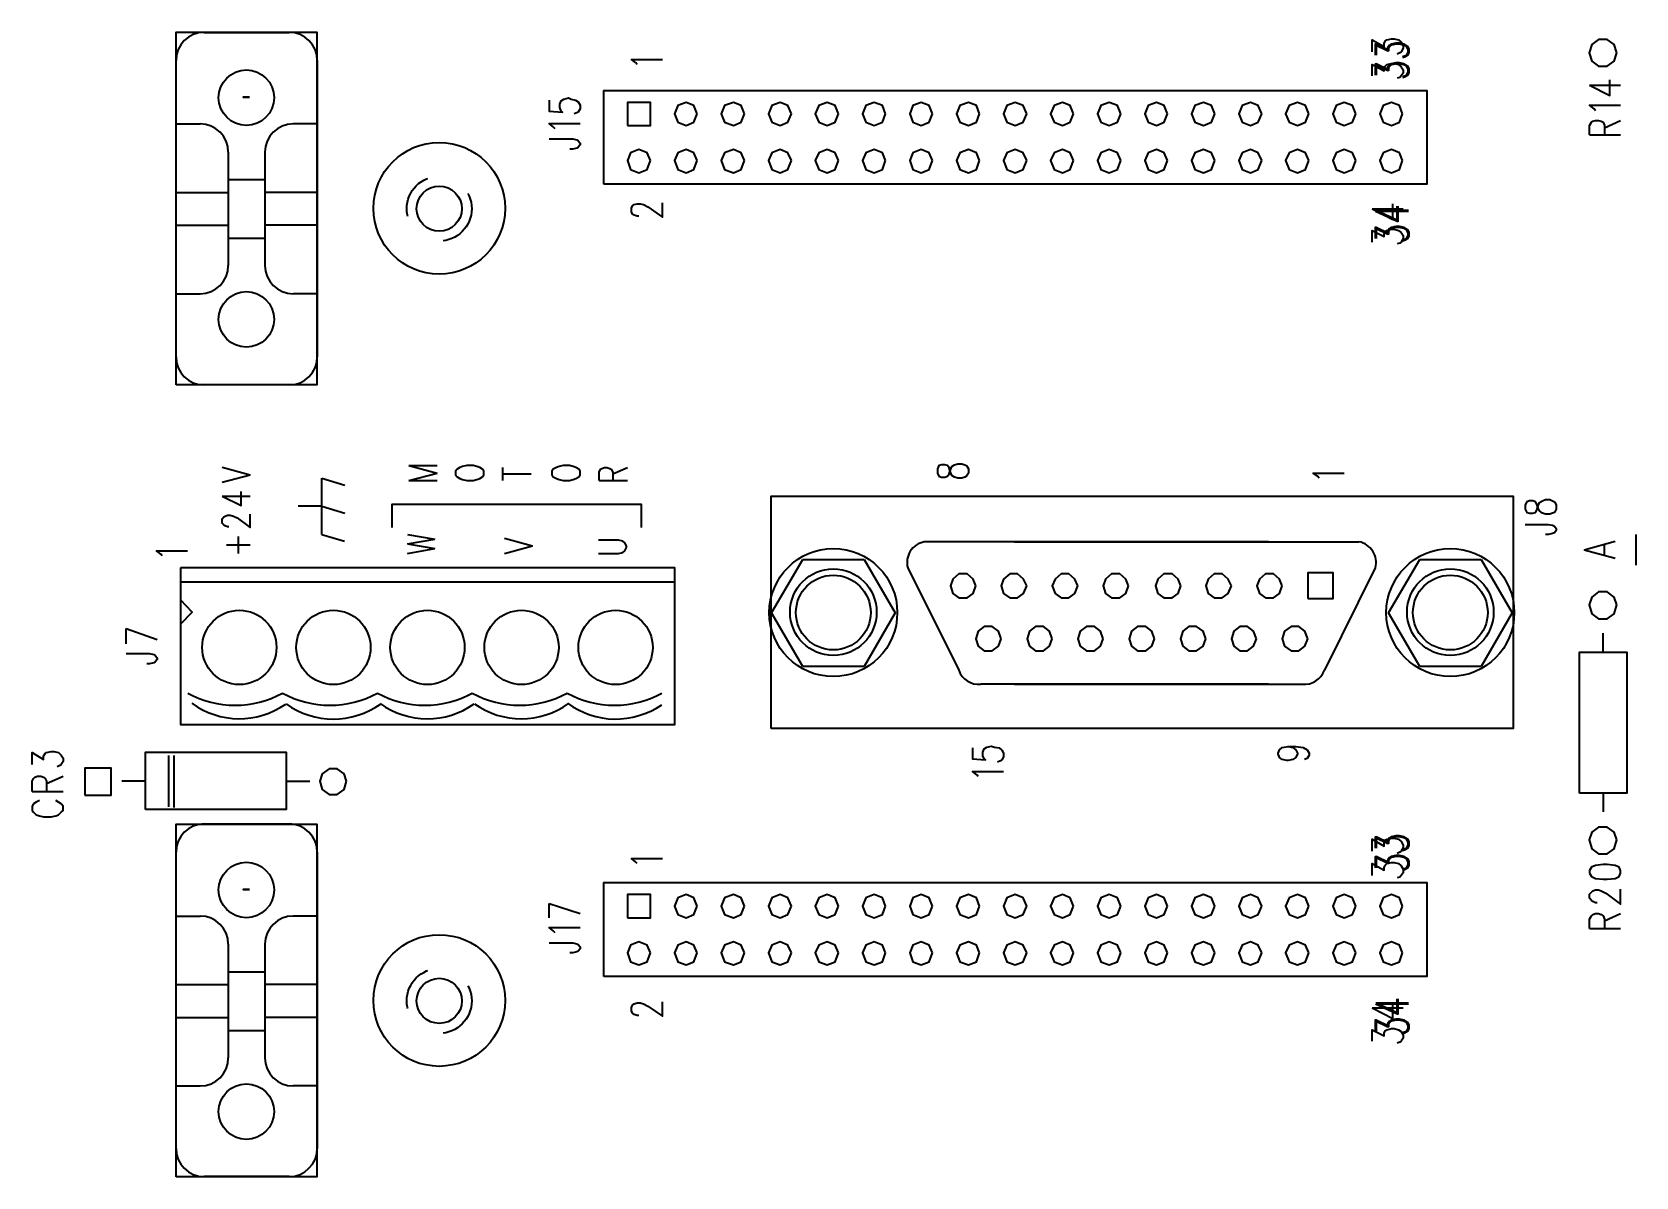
# Model space of a CAD drawing. Extents: x 0 to 31.8, y 0 to 20.
# Drawn here: x 5.928 to 9.338, y 8.192 to 10.627 of the extents above; entities that cross this region are included whole.
import ezdxf

# ---------------------------------------------------------------- set-up
doc = ezdxf.new("R2010")
doc.units = 0
doc.header["$LTSCALE"] = 0.25
doc.header["$MEASUREMENT"] = 0
doc.linetypes.add('HIDDEN', pattern=[0.375, 0.25, -0.125])
doc.layers.add('10', color=7, linetype='CONTINUOUS')
doc.layers.add('OBJECT', color=2, linetype='CONTINUOUS')
doc.styles.add('ROMANS', font='romans.shx')

# ---------------------------------------------------------------- blocks, each defined once
blk = doc.blocks.new('CARD_GUIDES')
at = {"layer": '10'}
for p, q in [((4.7418, 8.8569), (4.922, 8.8569)), ((4.6818, 8.1669), (4.6818, 8.7969)), ((4.982, 8.7969), (4.982, 8.1669)), ((4.922, 8.1069), (4.7418, 8.1069))]:
    blk.add_line(p, q, dxfattribs=at)
for centre, start, end in [((4.7418, 8.7969), 90, 180), ((4.922, 8.7969), 0, 90), ((4.7418, 8.1669), 180, 270), ((4.922, 8.1669), 270, 0)]:
    blk.add_arc(centre, 0.06, start, end, dxfattribs=at)
blk = doc.blocks.new('HEXHEAD')
at = {"layer": 'OBJECT'}
for p, q in [((-1.3478, 8.1226), (-1.2816, 8.236)), ((-1.2816, 8.236), (-1.1507, 8.236)), ((-1.1507, 8.236), (-1.0852, 8.1226)), ((-1.2816, 8.0083), (-1.3478, 8.1226)), ((-1.0852, 8.1226), (-1.1507, 8.0083)), ((-1.1507, 8.0083), (-1.2816, 8.0083))]:
    blk.add_line(p, q, dxfattribs=at)
for centre, radius in [((-1.2166, 8.1228), 0.1361), ((-1.2166, 8.1229), 0.0795)]:
    blk.add_circle(centre, radius, dxfattribs=at)

msp = doc.modelspace()

# ---------------------------------------------------------------- linework, layer by layer
at = {"layer": '10'}
for points in [[(6.2339, 9.8774), (6.2339, 10.6274), (6.5331, 10.6274), (6.5331, 9.8774), (6.2339, 9.8774)], [(8.7772, 10.5852), (8.7772, 10.6108), (8.8028, 10.597), (8.8028, 10.6039), (8.8058, 10.6088), (8.8087, 10.6108), (8.8186, 10.6128), (8.8245, 10.6128), (8.8333, 10.6108), (8.8392, 10.6059), (8.8432, 10.599), (8.8432, 10.5931), (8.8392, 10.5852), (8.8363, 10.5832), (8.8304, 10.5803)], [(9.2979, 10.5832), (9.292, 10.6009), (9.2772, 10.6118), (9.2585, 10.6118), (9.2447, 10.6009), (9.2388, 10.5832), (9.2447, 10.5655), (9.2585, 10.5547), (9.2772, 10.5547), (9.292, 10.5655), (9.2979, 10.5832)], [(7.2142, 10.5586), (7.2113, 10.5626), (7.2024, 10.5694), (7.2684, 10.5694)], [(8.7772, 10.534), (8.7772, 10.5586), (8.8028, 10.5448), (8.8028, 10.5517), (8.8058, 10.5557), (8.8087, 10.5586), (8.8186, 10.5606), (8.8245, 10.5606), (8.8333, 10.5586), (8.8392, 10.5537), (8.8432, 10.5468), (8.8432, 10.5399), (8.8392, 10.534), (8.8363, 10.5311), (8.8304, 10.5291)], [(9.2398, 10.5143), (9.2831, 10.4927), (9.2831, 10.5261)], [(9.2398, 10.5143), (9.3058, 10.5143)], [(6.3904, 10.4887), (6.3766, 10.4887), (6.3904, 10.4887)], [(7.0272, 10.4828), (7.0272, 10.4592), (7.0558, 10.4572), (7.0528, 10.4592), (7.0499, 10.4671), (7.0499, 10.474), (7.0528, 10.4809), (7.0587, 10.4848), (7.0686, 10.4878), (7.0745, 10.4848), (7.0833, 10.4828), (7.0892, 10.4789), (7.0932, 10.472), (7.0932, 10.4641), (7.0892, 10.4572), (7.0863, 10.4553), (7.0804, 10.4533)], [(7.1434, 10.3036), (7.1434, 10.5034), (8.8934, 10.5034), (8.8934, 10.3036), (7.1434, 10.3036)], [(7.1936, 10.4287), (7.2428, 10.4287), (7.2428, 10.4779), (7.1936, 10.4779), (7.1936, 10.4287)], [(7.3422, 10.4533), (7.3353, 10.471), (7.3186, 10.4779), (7.3009, 10.471), (7.294, 10.4533), (7.3009, 10.4356), (7.3186, 10.4287), (7.3353, 10.4356), (7.3422, 10.4533)], [(7.4426, 10.4533), (7.4357, 10.471), (7.419, 10.4779), (7.4003, 10.471), (7.3934, 10.4533), (7.4003, 10.4356), (7.419, 10.4287), (7.4357, 10.4356), (7.4426, 10.4533)], [(7.543, 10.4533), (7.5351, 10.471), (7.5184, 10.4779), (7.5007, 10.471), (7.4938, 10.4533), (7.5007, 10.4356), (7.5184, 10.4287), (7.5351, 10.4356), (7.543, 10.4533)], [(7.6424, 10.4533), (7.6355, 10.471), (7.6188, 10.4779), (7.601, 10.471), (7.5932, 10.4533), (7.601, 10.4356), (7.6188, 10.4287), (7.6355, 10.4356), (7.6424, 10.4533)], [(7.7428, 10.4533), (7.7359, 10.471), (7.7182, 10.4779), (7.7005, 10.471), (7.6936, 10.4533), (7.7005, 10.4356), (7.7182, 10.4287), (7.7359, 10.4356), (7.7428, 10.4533)], [(7.8422, 10.4533), (7.8353, 10.471), (7.8186, 10.4779), (7.8009, 10.471), (7.794, 10.4533), (7.8009, 10.4356), (7.8186, 10.4287), (7.8353, 10.4356), (7.8422, 10.4533)], [(7.9426, 10.4533), (7.9357, 10.471), (7.919, 10.4779), (7.9003, 10.471), (7.8934, 10.4533), (7.9003, 10.4356), (7.919, 10.4287), (7.9357, 10.4356), (7.9426, 10.4533)], [(8.043, 10.4533), (8.0351, 10.471), (8.0184, 10.4779), (8.0007, 10.471), (7.9938, 10.4533), (8.0007, 10.4356), (8.0184, 10.4287), (8.0351, 10.4356), (8.043, 10.4533)], [(8.1424, 10.4533), (8.1355, 10.471), (8.1188, 10.4779), (8.101, 10.471), (8.0932, 10.4533), (8.101, 10.4356), (8.1188, 10.4287), (8.1355, 10.4356), (8.1424, 10.4533)], [(8.2428, 10.4533), (8.2359, 10.471), (8.2182, 10.4779), (8.2005, 10.471), (8.1936, 10.4533), (8.2005, 10.4356), (8.2182, 10.4287), (8.2359, 10.4356), (8.2428, 10.4533)], [(8.3422, 10.4533), (8.3353, 10.471), (8.3186, 10.4779), (8.3009, 10.471), (8.294, 10.4533), (8.3009, 10.4356), (8.3186, 10.4287), (8.3353, 10.4356), (8.3422, 10.4533)], [(8.4426, 10.4533), (8.4357, 10.471), (8.419, 10.4779), (8.4003, 10.471), (8.3934, 10.4533), (8.4003, 10.4356), (8.419, 10.4287), (8.4357, 10.4356), (8.4426, 10.4533)], [(8.543, 10.4533), (8.5351, 10.471), (8.5184, 10.4779), (8.5007, 10.471), (8.4938, 10.4533), (8.5007, 10.4356), (8.5184, 10.4287), (8.5351, 10.4356), (8.543, 10.4533)], [(8.6424, 10.4533), (8.6355, 10.471), (8.6188, 10.4779), (8.601, 10.471), (8.5932, 10.4533), (8.601, 10.4356), (8.6188, 10.4287), (8.6355, 10.4356), (8.6424, 10.4533)], [(8.7428, 10.4533), (8.7359, 10.471), (8.7182, 10.4779), (8.7005, 10.471), (8.6936, 10.4533), (8.7005, 10.4356), (8.7182, 10.4287), (8.7359, 10.4356), (8.7428, 10.4533)], [(8.8422, 10.4533), (8.8353, 10.471), (8.8186, 10.4779), (8.8009, 10.471), (8.794, 10.4533), (8.8009, 10.4356), (8.8186, 10.4287), (8.8353, 10.4356), (8.8422, 10.4533)], [(9.2526, 10.4602), (9.2497, 10.4641), (9.2398, 10.472), (9.3058, 10.472)], [(9.2398, 10.409), (9.2398, 10.4287), (9.2438, 10.4356), (9.2467, 10.4376), (9.2526, 10.4395), (9.2585, 10.4395), (9.2644, 10.4376), (9.2684, 10.4356), (9.2713, 10.4287), (9.2713, 10.409)], [(9.2713, 10.4238), (9.3058, 10.4395)], [(7.04, 10.4218), (7.0361, 10.4257), (7.0272, 10.4326), (7.0932, 10.4326)], [(9.2398, 10.409), (9.3058, 10.409)], [(7.0272, 10.4002), (7.0774, 10.4002), (7.0863, 10.3982), (7.0892, 10.3962), (7.0932, 10.3913), (7.0932, 10.3874), (7.0892, 10.3824), (7.0863, 10.3805), (7.0774, 10.3785), (7.0715, 10.3785)], [(7.2428, 10.3539), (7.2359, 10.3706), (7.2182, 10.3775), (7.2005, 10.3706), (7.1936, 10.3539), (7.2005, 10.3352), (7.2182, 10.3283), (7.2359, 10.3352), (7.2428, 10.3539)], [(7.3422, 10.3539), (7.3353, 10.3706), (7.3186, 10.3775), (7.3009, 10.3706), (7.294, 10.3539), (7.3009, 10.3352), (7.3186, 10.3283), (7.3353, 10.3352), (7.3422, 10.3539)], [(7.4426, 10.3539), (7.4357, 10.3706), (7.419, 10.3775), (7.4003, 10.3706), (7.3934, 10.3539), (7.4003, 10.3352), (7.419, 10.3283), (7.4357, 10.3352), (7.4426, 10.3539)], [(7.543, 10.3539), (7.5351, 10.3706), (7.5184, 10.3775), (7.5007, 10.3706), (7.4938, 10.3539), (7.5007, 10.3352), (7.5184, 10.3283), (7.5351, 10.3352), (7.543, 10.3539)], [(7.6424, 10.3539), (7.6355, 10.3706), (7.6188, 10.3775), (7.601, 10.3706), (7.5932, 10.3539), (7.601, 10.3352), (7.6188, 10.3283), (7.6355, 10.3352), (7.6424, 10.3539)], [(7.7428, 10.3539), (7.7359, 10.3706), (7.7182, 10.3775), (7.7005, 10.3706), (7.6936, 10.3539), (7.7005, 10.3352), (7.7182, 10.3283), (7.7359, 10.3352), (7.7428, 10.3539)], [(7.8422, 10.3539), (7.8353, 10.3706), (7.8186, 10.3775), (7.8009, 10.3706), (7.794, 10.3539), (7.8009, 10.3352), (7.8186, 10.3283), (7.8353, 10.3352), (7.8422, 10.3539)], [(7.9426, 10.3539), (7.9357, 10.3706), (7.919, 10.3775), (7.9003, 10.3706), (7.8934, 10.3539), (7.9003, 10.3352), (7.919, 10.3283), (7.9357, 10.3352), (7.9426, 10.3539)], [(8.043, 10.3539), (8.0351, 10.3706), (8.0184, 10.3775), (8.0007, 10.3706), (7.9938, 10.3539), (8.0007, 10.3352), (8.0184, 10.3283), (8.0351, 10.3352), (8.043, 10.3539)], [(8.1424, 10.3539), (8.1355, 10.3706), (8.1188, 10.3775), (8.101, 10.3706), (8.0932, 10.3539), (8.101, 10.3352), (8.1188, 10.3283), (8.1355, 10.3352), (8.1424, 10.3539)], [(8.2428, 10.3539), (8.2359, 10.3706), (8.2182, 10.3775), (8.2005, 10.3706), (8.1936, 10.3539), (8.2005, 10.3352), (8.2182, 10.3283), (8.2359, 10.3352), (8.2428, 10.3539)], [(8.3422, 10.3539), (8.3353, 10.3706), (8.3186, 10.3775), (8.3009, 10.3706), (8.294, 10.3539), (8.3009, 10.3352), (8.3186, 10.3283), (8.3353, 10.3352), (8.3422, 10.3539)], [(8.4426, 10.3539), (8.4357, 10.3706), (8.419, 10.3775), (8.4003, 10.3706), (8.3934, 10.3539), (8.4003, 10.3352), (8.419, 10.3283), (8.4357, 10.3352), (8.4426, 10.3539)], [(8.543, 10.3539), (8.5351, 10.3706), (8.5184, 10.3775), (8.5007, 10.3706), (8.4938, 10.3539), (8.5007, 10.3352), (8.5184, 10.3283), (8.5351, 10.3352), (8.543, 10.3539)], [(8.6424, 10.3539), (8.6355, 10.3706), (8.6188, 10.3775), (8.601, 10.3706), (8.5932, 10.3539), (8.601, 10.3352), (8.6188, 10.3283), (8.6355, 10.3352), (8.6424, 10.3539)], [(8.7428, 10.3539), (8.7359, 10.3706), (8.7182, 10.3775), (8.7005, 10.3706), (8.6936, 10.3539), (8.7005, 10.3352), (8.7182, 10.3283), (8.7359, 10.3352), (8.7428, 10.3539)], [(8.8422, 10.3539), (8.8353, 10.3706), (8.8186, 10.3775), (8.8009, 10.3706), (8.794, 10.3539), (8.8009, 10.3352), (8.8186, 10.3283), (8.8353, 10.3352), (8.8422, 10.3539)], [(7.2182, 10.2358), (7.2142, 10.2358), (7.2083, 10.2378), (7.2054, 10.2397), (7.2024, 10.2446), (7.2024, 10.2535), (7.2054, 10.2584), (7.2083, 10.2604), (7.2142, 10.2624), (7.2211, 10.2624), (7.228, 10.2604), (7.2369, 10.2555), (7.2684, 10.2338), (7.2684, 10.2643)], [(8.7772, 10.2515), (8.8215, 10.2289), (8.8215, 10.2624)], [(8.7772, 10.2515), (8.8432, 10.2515)], [(8.7772, 10.1807), (8.7772, 10.2053), (8.8028, 10.1925), (8.8028, 10.1984), (8.8058, 10.2033), (8.8087, 10.2053), (8.8186, 10.2082), (8.8245, 10.2082), (8.8333, 10.2053), (8.8392, 10.2013), (8.8432, 10.1944), (8.8432, 10.1876), (8.8392, 10.1807), (8.8363, 10.1787), (8.8304, 10.1767)], [(6.3323, 9.7023), (6.3914, 9.6856)], [(6.729, 9.7053), (6.789, 9.6895)], [(6.729, 9.7053), (6.789, 9.7053)], [(6.729, 9.6738), (6.789, 9.6895)], [(6.8284, 9.6856), (6.8314, 9.6816), (6.8373, 9.6777), (6.8432, 9.6757), (6.852, 9.6738), (6.8658, 9.6738), (6.8737, 9.6757), (6.8796, 9.6777), (6.8855, 9.6816), (6.8884, 9.6856), (6.8884, 9.6935), (6.8855, 9.6974), (6.8796, 9.7013), (6.8737, 9.7033), (6.8658, 9.7053), (6.852, 9.7053), (6.8432, 9.7033), (6.8373, 9.7013), (6.8314, 9.6974), (6.8284, 9.6935), (6.8284, 9.6856)], [(6.9288, 9.6738), (6.9288, 9.7013)], [(6.9288, 9.6876), (6.9888, 9.6876)], [(7.0331, 9.6856), (7.0361, 9.6816), (7.043, 9.6777), (7.0489, 9.6757), (7.0568, 9.6738), (7.0705, 9.6738), (7.0784, 9.6757), (7.0843, 9.6777), (7.0902, 9.6816), (7.0932, 9.6856), (7.0932, 9.6935), (7.0902, 9.6974), (7.0843, 9.7013), (7.0784, 9.7033), (7.0705, 9.7053), (7.0568, 9.7053), (7.0489, 9.7033), (7.043, 9.7013), (7.0361, 9.6974), (7.0331, 9.6935), (7.0331, 9.6856)], [(7.1335, 9.6738), (7.1335, 9.6915), (7.1365, 9.6974), (7.1394, 9.6994), (7.1453, 9.7013), (7.1503, 9.7013), (7.1562, 9.6994), (7.1591, 9.6974), (7.1631, 9.6915), (7.1631, 9.6738)], [(7.1631, 9.6876), (7.1936, 9.7013)], [(7.853, 9.6895), (7.856, 9.6826), (7.8619, 9.6807), (7.8688, 9.6807), (7.8747, 9.6826), (7.8776, 9.6876), (7.8806, 9.6964), (7.8835, 9.7033), (7.8894, 9.7072), (7.8963, 9.7092), (7.9052, 9.7092), (7.9111, 9.7072), (7.915, 9.7053), (7.919, 9.6984), (7.919, 9.6895), (7.915, 9.6826), (7.9111, 9.6807), (7.9052, 9.6787), (7.8963, 9.6787), (7.8894, 9.6807), (7.8835, 9.6846), (7.8806, 9.6915), (7.8776, 9.7003), (7.8747, 9.7053), (7.8688, 9.7072), (7.8619, 9.7072), (7.856, 9.7053), (7.853, 9.6984), (7.853, 9.6895)], [(8.665, 9.6787), (8.6611, 9.6826), (8.6522, 9.6895), (8.7182, 9.6895)], [(6.3323, 9.6698), (6.3914, 9.6856)], [(6.544, 9.5586), (6.544, 9.6787)], [(6.544, 9.6787), (6.5932, 9.6639)], [(6.729, 9.6738), (6.789, 9.6738)], [(7.1335, 9.6738), (7.1936, 9.6738)], [(6.3323, 9.6403), (6.3727, 9.6206), (6.3727, 9.6502)], [(6.3323, 9.6403), (6.3914, 9.6403)], [(6.544, 9.6187), (6.4938, 9.6187)], [(6.544, 9.6187), (6.5932, 9.6039)], [(6.6936, 9.5734), (6.6936, 9.6236), (7.2231, 9.6236), (7.2231, 9.5734)], [(7.4997, 9.1462), (7.4997, 9.6403), (9.0774, 9.6403), (9.0774, 9.1462), (7.4997, 9.1462)], [(9.103, 9.6128), (9.106, 9.6059), (9.1119, 9.6039), (9.1188, 9.6039), (9.1247, 9.6059), (9.1276, 9.6108), (9.1306, 9.6196), (9.1335, 9.6265), (9.1394, 9.6305), (9.1463, 9.6334), (9.1552, 9.6334), (9.1611, 9.6305), (9.165, 9.6285), (9.169, 9.6216), (9.169, 9.6128), (9.165, 9.6059), (9.1611, 9.6039), (9.1552, 9.6019), (9.1463, 9.6019), (9.1394, 9.6039), (9.1335, 9.6088), (9.1306, 9.6147), (9.1276, 9.6236), (9.1247, 9.6285), (9.1188, 9.6305), (9.1119, 9.6305), (9.106, 9.6285), (9.103, 9.6216), (9.103, 9.6128)], [(6.3461, 9.5753), (6.3432, 9.5753), (6.3383, 9.5773), (6.3353, 9.5793), (6.3323, 9.5832), (6.3323, 9.5921), (6.3353, 9.596), (6.3383, 9.598), (6.3432, 9.6), (6.3491, 9.6), (6.356, 9.598), (6.3638, 9.594), (6.3914, 9.5734), (6.3914, 9.6019)], [(6.3668, 9.5183), (6.3668, 9.5547)], [(6.544, 9.5586), (6.5922, 9.5448)], [(6.726, 9.5586), (6.7841, 9.5488)], [(6.9327, 9.5507), (6.9918, 9.535)], [(9.103, 9.5803), (9.1522, 9.5803), (9.1611, 9.5783), (9.165, 9.5763), (9.169, 9.5714), (9.169, 9.5675), (9.165, 9.5626), (9.1611, 9.5606), (9.1522, 9.5586), (9.1463, 9.5586)], [(9.3383, 9.5585), (9.3383, 9.4936)], [(6.2044, 9.5133), (6.2014, 9.5173), (6.1926, 9.5242), (6.2585, 9.5242)], [(6.3412, 9.537), (6.3914, 9.537)], [(6.726, 9.5389), (6.7841, 9.5488)], [(6.726, 9.5389), (6.7841, 9.5291)], [(6.726, 9.5183), (6.7841, 9.5291)], [(6.9327, 9.5183), (6.9918, 9.535)], [(7.1325, 9.5183), (7.1749, 9.5183), (7.1837, 9.5202), (7.1886, 9.5242), (7.1916, 9.5311), (7.1916, 9.535), (7.1886, 9.5409), (7.1837, 9.5448), (7.1749, 9.5468), (7.1325, 9.5468)], [(9.228, 9.5261), (9.294, 9.5448)], [(9.228, 9.5261), (9.294, 9.5084)], [(9.2713, 9.5143), (9.2713, 9.5379)], [(6.2438, 9.4887), (7.294, 9.4887), (7.294, 9.1541), (6.2438, 9.1541), (6.2438, 9.4887)], [(6.2438, 9.4582), (7.294, 9.4582)], [(7.9347, 9.4494), (7.9288, 9.4641), (7.916, 9.475), (7.8983, 9.475), (7.8855, 9.4641), (7.8806, 9.4494), (7.8855, 9.4336), (7.8983, 9.4238), (7.916, 9.4238), (7.9288, 9.4336), (7.9347, 9.4494)], [(8.043, 9.4494), (8.0361, 9.4641), (8.0233, 9.475), (8.0066, 9.475), (7.9938, 9.4641), (7.9888, 9.4494), (7.9938, 9.4336), (8.0066, 9.4238), (8.0233, 9.4238), (8.0361, 9.4336), (8.043, 9.4494)], [(8.1512, 9.4494), (8.1453, 9.4641), (8.1325, 9.475), (8.1158, 9.475), (8.103, 9.4641), (8.0971, 9.4494), (8.103, 9.4336), (8.1158, 9.4238), (8.1325, 9.4238), (8.1453, 9.4336), (8.1512, 9.4494)], [(8.2595, 9.4494), (8.2536, 9.4641), (8.2408, 9.475), (8.2231, 9.475), (8.2103, 9.4641), (8.2054, 9.4494), (8.2103, 9.4336), (8.2231, 9.4238), (8.2408, 9.4238), (8.2536, 9.4336), (8.2595, 9.4494)], [(8.3707, 9.4494), (8.3648, 9.4641), (8.352, 9.475), (8.3343, 9.475), (8.3215, 9.4641), (8.3166, 9.4494), (8.3215, 9.4336), (8.3343, 9.4238), (8.352, 9.4238), (8.3648, 9.4336), (8.3707, 9.4494)], [(8.478, 9.4494), (8.4711, 9.4641), (8.4583, 9.475), (8.4416, 9.475), (8.4288, 9.4641), (8.4239, 9.4494), (8.4288, 9.4336), (8.4416, 9.4238), (8.4583, 9.4238), (8.4711, 9.4336), (8.478, 9.4494)], [(8.5863, 9.4494), (8.5804, 9.4641), (8.5676, 9.475), (8.5509, 9.475), (8.5381, 9.4641), (8.5322, 9.4494), (8.5381, 9.4336), (8.5509, 9.4238), (8.5676, 9.4238), (8.5804, 9.4336), (8.5863, 9.4494)], [(8.6404, 9.4228), (8.6946, 9.4228), (8.6946, 9.4769), (8.6404, 9.4769), (8.6404, 9.4228)], [(6.2438, 9.3687), (6.2684, 9.3933), (6.2438, 9.4189)], [(9.2979, 9.409), (9.292, 9.4257), (9.2772, 9.4366), (9.2585, 9.4366), (9.2447, 9.4257), (9.2388, 9.409), (9.2447, 9.3903), (9.2585, 9.3795), (9.2772, 9.3795), (9.292, 9.3903), (9.2979, 9.409)], [(6.1276, 9.3588), (6.1936, 9.3352)], [(6.1276, 9.3263), (6.1276, 9.3588)], [(7.9888, 9.3372), (7.9829, 9.3529), (7.9692, 9.3628), (7.9524, 9.3628), (7.9396, 9.3529), (7.9347, 9.3372), (7.9396, 9.3214), (7.9524, 9.3116), (7.9692, 9.3116), (7.9829, 9.3214), (7.9888, 9.3372)], [(8.0971, 9.3372), (8.0912, 9.3529), (8.0784, 9.3628), (8.0617, 9.3628), (8.0489, 9.3529), (8.044, 9.3372), (8.0489, 9.3214), (8.0617, 9.3116), (8.0784, 9.3116), (8.0912, 9.3214), (8.0971, 9.3372)], [(8.2054, 9.3372), (8.1995, 9.3529), (8.1867, 9.3628), (8.1699, 9.3628), (8.1562, 9.3529), (8.1512, 9.3372), (8.1562, 9.3214), (8.1699, 9.3116), (8.1867, 9.3116), (8.1995, 9.3214), (8.2054, 9.3372)], [(8.3146, 9.3372), (8.3087, 9.3529), (8.2959, 9.3628), (8.2782, 9.3628), (8.2654, 9.3529), (8.2605, 9.3372), (8.2654, 9.3214), (8.2782, 9.3116), (8.2959, 9.3116), (8.3087, 9.3214), (8.3146, 9.3372)], [(8.4239, 9.3372), (8.418, 9.3529), (8.4042, 9.3628), (8.3875, 9.3628), (8.3747, 9.3529), (8.3697, 9.3372), (8.3747, 9.3214), (8.3875, 9.3116), (8.4042, 9.3116), (8.418, 9.3214), (8.4239, 9.3372)], [(8.5312, 9.3372), (8.5253, 9.3529), (8.5125, 9.3628), (8.4957, 9.3628), (8.4829, 9.3529), (8.478, 9.3372), (8.4829, 9.3214), (8.4957, 9.3116), (8.5125, 9.3116), (8.5253, 9.3214), (8.5312, 9.3372)], [(8.6404, 9.3372), (8.6345, 9.3529), (8.6217, 9.3628), (8.605, 9.3628), (8.5912, 9.3529), (8.5863, 9.3372), (8.5912, 9.3214), (8.605, 9.3116), (8.6217, 9.3116), (8.6345, 9.3214), (8.6404, 9.3372)], [(9.2684, 9.3086), (9.2684, 9.349)], [(6.1276, 9.3057), (6.1778, 9.3057), (6.1867, 9.3037), (6.1896, 9.3017), (6.1936, 9.2968), (6.1936, 9.2929), (6.1896, 9.288), (6.1867, 9.286), (6.1778, 9.284), (6.1719, 9.284)], [(9.2182, 9.0084), (9.2182, 9.3086), (9.3186, 9.3086), (9.3186, 9.0084), (9.2182, 9.0084)], [(7.9278, 9.1049), (7.9278, 9.0813), (7.9554, 9.0793), (7.9524, 9.0813), (7.9495, 9.0881), (7.9495, 9.096), (7.9524, 9.1029), (7.9583, 9.1068), (7.9682, 9.1088), (7.9741, 9.1068), (7.9839, 9.1049), (7.9898, 9.1), (7.9938, 9.094), (7.9938, 9.0862), (7.9898, 9.0793), (7.9869, 9.0773), (7.981, 9.0744)], [(8.5991, 9.1078), (8.6089, 9.1059), (8.6148, 9.1009), (8.6188, 9.094), (8.6188, 9.0921), (8.6148, 9.0842), (8.6089, 9.0803), (8.5991, 9.0783), (8.5961, 9.0783), (8.5863, 9.0803), (8.5804, 9.0842), (8.5774, 9.0921), (8.5774, 9.094), (8.5804, 9.1009), (8.5863, 9.1059), (8.5991, 9.1078), (8.6148, 9.1078), (8.6306, 9.1059), (8.6394, 9.1009), (8.6434, 9.094), (8.6434, 9.0891), (8.6394, 9.0822), (8.6335, 9.0803)], [(5.9278, 9.0695), (5.9278, 9.095), (5.9524, 9.0803), (5.9524, 9.0872), (5.9554, 9.0931), (5.9583, 9.095), (5.9682, 9.097), (5.9741, 9.097), (5.9839, 9.095), (5.9898, 9.0891), (5.9938, 9.0832), (5.9938, 9.0763), (5.9898, 9.0695), (5.9869, 9.0675), (5.981, 9.0645)], [(6.169, 8.9739), (6.169, 9.0959), (6.4682, 9.0959), (6.4682, 8.9739), (6.169, 8.9739)], [(6.2182, 9.089), (6.2182, 8.9798)], [(6.229, 9.089), (6.229, 8.9778)], [(5.9278, 9.0124), (5.9278, 9.034), (5.9308, 9.0399), (5.9337, 9.0429), (5.9396, 9.0448), (5.9465, 9.0448), (5.9524, 9.0429), (5.9554, 9.0399), (5.9583, 9.034), (5.9583, 9.0124)], [(5.9583, 9.0291), (5.9938, 9.0448)], [(6.04, 9.0045), (6.0961, 9.0045), (6.0961, 9.0616), (6.04, 9.0616), (6.04, 9.0045)], [(6.5961, 9.034), (6.5912, 9.0498), (6.5764, 9.0606), (6.5597, 9.0606), (6.5449, 9.0498), (6.54, 9.034), (6.5449, 9.0163), (6.5597, 9.0055), (6.5764, 9.0055), (6.5912, 9.0163), (6.5961, 9.034)], [(7.9396, 9.0439), (7.9367, 9.0478), (7.9278, 9.0547), (7.9938, 9.0547)], [(5.9278, 9.0124), (5.9938, 9.0124)], [(6.169, 9.0339), (6.1188, 9.0339)], [(6.4682, 9.0339), (6.5184, 9.0339)], [(9.2684, 9.0084), (9.2684, 8.9691)], [(5.9436, 8.9927), (5.9367, 8.9897), (5.9308, 8.9858), (5.9278, 8.9809), (5.9278, 8.972), (5.9308, 8.9681), (5.9367, 8.9622), (5.9436, 8.9602), (5.9524, 8.9582), (5.9682, 8.9582), (5.978, 8.9602), (5.9839, 8.9622), (5.9898, 8.9681), (5.9938, 8.972), (5.9938, 8.9809), (5.9898, 8.9858), (5.9839, 8.9897), (5.978, 8.9927)], [(6.2339, 8.1924), (6.2339, 8.9424), (6.5331, 8.9424), (6.5331, 8.1924), (6.2339, 8.1924)], [(9.2979, 8.909), (9.292, 8.9257), (9.2772, 8.9366), (9.2585, 8.9366), (9.2447, 8.9257), (9.2388, 8.909), (9.2447, 8.8903), (9.2585, 8.8795), (9.2772, 8.8795), (9.292, 8.8903), (9.2979, 8.909)], [(8.7772, 8.8854), (8.7772, 8.911), (8.8028, 8.8962), (8.8028, 8.9041), (8.8058, 8.909), (8.8087, 8.911), (8.8186, 8.9129), (8.8245, 8.9129), (8.8333, 8.911), (8.8392, 8.9061), (8.8432, 8.8982), (8.8432, 8.8923), (8.8392, 8.8854), (8.8363, 8.8834), (8.8304, 8.8805)], [(7.2142, 8.8588), (7.2113, 8.8628), (7.2024, 8.8696), (7.2684, 8.8696)], [(8.7772, 8.8332), (8.7772, 8.8588), (8.8028, 8.845), (8.8028, 8.8519), (8.8058, 8.8559), (8.8087, 8.8588), (8.8186, 8.8608), (8.8245, 8.8608), (8.8333, 8.8588), (8.8392, 8.8539), (8.8432, 8.847), (8.8432, 8.8391), (8.8392, 8.8332), (8.8363, 8.8303), (8.8304, 8.8283)], [(9.2398, 8.8382), (9.2438, 8.8313), (9.2526, 8.8273), (9.2684, 8.8254), (9.2772, 8.8254), (9.294, 8.8273), (9.3028, 8.8313), (9.3058, 8.8382), (9.3058, 8.8441), (9.3028, 8.8509), (9.294, 8.8549), (9.2772, 8.8569), (9.2684, 8.8569), (9.2526, 8.8549), (9.2438, 8.8509), (9.2398, 8.8441), (9.2398, 8.8382)], [(6.3904, 8.8037), (6.3766, 8.8037), (6.3904, 8.8037)], [(7.1434, 8.6186), (7.1434, 8.8184), (8.8934, 8.8184), (8.8934, 8.6186), (7.1434, 8.6186)], [(9.2556, 8.7752), (9.2526, 8.7752), (9.2467, 8.7781), (9.2438, 8.7801), (9.2398, 8.785), (9.2398, 8.7939), (9.2438, 8.7978), (9.2467, 8.8007), (9.2526, 8.8027), (9.2585, 8.8027), (9.2644, 8.8007), (9.2743, 8.7958), (9.3058, 8.7722), (9.3058, 8.8047)], [(7.0272, 8.7742), (7.0932, 8.7525)], [(7.0272, 8.7437), (7.0272, 8.7742)], [(7.1936, 8.7437), (7.2428, 8.7437), (7.2428, 8.7929), (7.1936, 8.7929), (7.1936, 8.7437)], [(7.3422, 8.7683), (7.3353, 8.786), (7.3186, 8.7929), (7.3009, 8.786), (7.294, 8.7683), (7.3009, 8.7506), (7.3186, 8.7437), (7.3353, 8.7506), (7.3422, 8.7683)], [(7.4426, 8.7683), (7.4357, 8.786), (7.419, 8.7929), (7.4003, 8.786), (7.3934, 8.7683), (7.4003, 8.7506), (7.419, 8.7437), (7.4357, 8.7506), (7.4426, 8.7683)], [(7.543, 8.7683), (7.5351, 8.786), (7.5184, 8.7929), (7.5007, 8.786), (7.4938, 8.7683), (7.5007, 8.7506), (7.5184, 8.7437), (7.5351, 8.7506), (7.543, 8.7683)], [(7.6424, 8.7683), (7.6355, 8.786), (7.6188, 8.7929), (7.601, 8.786), (7.5932, 8.7683), (7.601, 8.7506), (7.6188, 8.7437), (7.6355, 8.7506), (7.6424, 8.7683)], [(7.7428, 8.7683), (7.7359, 8.786), (7.7182, 8.7929), (7.7005, 8.786), (7.6936, 8.7683), (7.7005, 8.7506), (7.7182, 8.7437), (7.7359, 8.7506), (7.7428, 8.7683)], [(7.8422, 8.7683), (7.8353, 8.786), (7.8186, 8.7929), (7.8009, 8.786), (7.794, 8.7683), (7.8009, 8.7506), (7.8186, 8.7437), (7.8353, 8.7506), (7.8422, 8.7683)], [(7.9426, 8.7683), (7.9357, 8.786), (7.919, 8.7929), (7.9003, 8.786), (7.8934, 8.7683), (7.9003, 8.7506), (7.919, 8.7437), (7.9357, 8.7506), (7.9426, 8.7683)], [(8.043, 8.7683), (8.0351, 8.786), (8.0184, 8.7929), (8.0007, 8.786), (7.9938, 8.7683), (8.0007, 8.7506), (8.0184, 8.7437), (8.0351, 8.7506), (8.043, 8.7683)], [(8.1424, 8.7683), (8.1355, 8.786), (8.1188, 8.7929), (8.101, 8.786), (8.0932, 8.7683), (8.101, 8.7506), (8.1188, 8.7437), (8.1355, 8.7506), (8.1424, 8.7683)], [(8.2428, 8.7683), (8.2359, 8.786), (8.2182, 8.7929), (8.2005, 8.786), (8.1936, 8.7683), (8.2005, 8.7506), (8.2182, 8.7437), (8.2359, 8.7506), (8.2428, 8.7683)], [(8.3422, 8.7683), (8.3353, 8.786), (8.3186, 8.7929), (8.3009, 8.786), (8.294, 8.7683), (8.3009, 8.7506), (8.3186, 8.7437), (8.3353, 8.7506), (8.3422, 8.7683)], [(8.4426, 8.7683), (8.4357, 8.786), (8.419, 8.7929), (8.4003, 8.786), (8.3934, 8.7683), (8.4003, 8.7506), (8.419, 8.7437), (8.4357, 8.7506), (8.4426, 8.7683)], [(8.543, 8.7683), (8.5351, 8.786), (8.5184, 8.7929), (8.5007, 8.786), (8.4938, 8.7683), (8.5007, 8.7506), (8.5184, 8.7437), (8.5351, 8.7506), (8.543, 8.7683)], [(8.6424, 8.7683), (8.6355, 8.786), (8.6188, 8.7929), (8.601, 8.786), (8.5932, 8.7683), (8.601, 8.7506), (8.6188, 8.7437), (8.6355, 8.7506), (8.6424, 8.7683)], [(8.7428, 8.7683), (8.7359, 8.786), (8.7182, 8.7929), (8.7005, 8.786), (8.6936, 8.7683), (8.7005, 8.7506), (8.7182, 8.7437), (8.7359, 8.7506), (8.7428, 8.7683)], [(8.8422, 8.7683), (8.8353, 8.786), (8.8186, 8.7929), (8.8009, 8.786), (8.794, 8.7683), (8.8009, 8.7506), (8.8186, 8.7437), (8.8353, 8.7506), (8.8422, 8.7683)], [(9.2398, 8.721), (9.2398, 8.7407), (9.2438, 8.7476), (9.2467, 8.7506), (9.2526, 8.7525), (9.2585, 8.7525), (9.2644, 8.7506), (9.2684, 8.7476), (9.2713, 8.7407), (9.2713, 8.721)], [(9.2713, 8.7368), (9.3058, 8.7525)], [(7.04, 8.7112), (7.0361, 8.7161), (7.0272, 8.723), (7.0932, 8.723)], [(9.2398, 8.721), (9.3058, 8.721)], [(7.0272, 8.6905), (7.0774, 8.6905), (7.0863, 8.6885), (7.0892, 8.6866), (7.0932, 8.6817), (7.0932, 8.6777), (7.0892, 8.6728), (7.0863, 8.6708), (7.0774, 8.6689), (7.0715, 8.6689)], [(7.2428, 8.6689), (7.2359, 8.6856), (7.2182, 8.6925), (7.2005, 8.6856), (7.1936, 8.6689), (7.2005, 8.6502), (7.2182, 8.6433), (7.2359, 8.6502), (7.2428, 8.6689)], [(7.3422, 8.6689), (7.3353, 8.6856), (7.3186, 8.6925), (7.3009, 8.6856), (7.294, 8.6689), (7.3009, 8.6502), (7.3186, 8.6433), (7.3353, 8.6502), (7.3422, 8.6689)], [(7.4426, 8.6689), (7.4357, 8.6856), (7.419, 8.6925), (7.4003, 8.6856), (7.3934, 8.6689), (7.4003, 8.6502), (7.419, 8.6433), (7.4357, 8.6502), (7.4426, 8.6689)], [(7.543, 8.6689), (7.5351, 8.6856), (7.5184, 8.6925), (7.5007, 8.6856), (7.4938, 8.6689), (7.5007, 8.6502), (7.5184, 8.6433), (7.5351, 8.6502), (7.543, 8.6689)], [(7.6424, 8.6689), (7.6355, 8.6856), (7.6188, 8.6925), (7.601, 8.6856), (7.5932, 8.6689), (7.601, 8.6502), (7.6188, 8.6433), (7.6355, 8.6502), (7.6424, 8.6689)], [(7.7428, 8.6689), (7.7359, 8.6856), (7.7182, 8.6925), (7.7005, 8.6856), (7.6936, 8.6689), (7.7005, 8.6502), (7.7182, 8.6433), (7.7359, 8.6502), (7.7428, 8.6689)], [(7.8422, 8.6689), (7.8353, 8.6856), (7.8186, 8.6925), (7.8009, 8.6856), (7.794, 8.6689), (7.8009, 8.6502), (7.8186, 8.6433), (7.8353, 8.6502), (7.8422, 8.6689)], [(7.9426, 8.6689), (7.9357, 8.6856), (7.919, 8.6925), (7.9003, 8.6856), (7.8934, 8.6689), (7.9003, 8.6502), (7.919, 8.6433), (7.9357, 8.6502), (7.9426, 8.6689)], [(8.043, 8.6689), (8.0351, 8.6856), (8.0184, 8.6925), (8.0007, 8.6856), (7.9938, 8.6689), (8.0007, 8.6502), (8.0184, 8.6433), (8.0351, 8.6502), (8.043, 8.6689)], [(8.1424, 8.6689), (8.1355, 8.6856), (8.1188, 8.6925), (8.101, 8.6856), (8.0932, 8.6689), (8.101, 8.6502), (8.1188, 8.6433), (8.1355, 8.6502), (8.1424, 8.6689)], [(8.2428, 8.6689), (8.2359, 8.6856), (8.2182, 8.6925), (8.2005, 8.6856), (8.1936, 8.6689), (8.2005, 8.6502), (8.2182, 8.6433), (8.2359, 8.6502), (8.2428, 8.6689)], [(8.3422, 8.6689), (8.3353, 8.6856), (8.3186, 8.6925), (8.3009, 8.6856), (8.294, 8.6689), (8.3009, 8.6502), (8.3186, 8.6433), (8.3353, 8.6502), (8.3422, 8.6689)], [(8.4426, 8.6689), (8.4357, 8.6856), (8.419, 8.6925), (8.4003, 8.6856), (8.3934, 8.6689), (8.4003, 8.6502), (8.419, 8.6433), (8.4357, 8.6502), (8.4426, 8.6689)], [(8.543, 8.6689), (8.5351, 8.6856), (8.5184, 8.6925), (8.5007, 8.6856), (8.4938, 8.6689), (8.5007, 8.6502), (8.5184, 8.6433), (8.5351, 8.6502), (8.543, 8.6689)], [(8.6424, 8.6689), (8.6355, 8.6856), (8.6188, 8.6925), (8.601, 8.6856), (8.5932, 8.6689), (8.601, 8.6502), (8.6188, 8.6433), (8.6355, 8.6502), (8.6424, 8.6689)], [(8.7428, 8.6689), (8.7359, 8.6856), (8.7182, 8.6925), (8.7005, 8.6856), (8.6936, 8.6689), (8.7005, 8.6502), (8.7182, 8.6433), (8.7359, 8.6502), (8.7428, 8.6689)], [(8.8422, 8.6689), (8.8353, 8.6856), (8.8186, 8.6925), (8.8009, 8.6856), (8.794, 8.6689), (8.8009, 8.6502), (8.8186, 8.6433), (8.8353, 8.6502), (8.8422, 8.6689)], [(7.2182, 8.536), (7.2142, 8.536), (7.2083, 8.5379), (7.2054, 8.5399), (7.2024, 8.5448), (7.2024, 8.5537), (7.2054, 8.5586), (7.2083, 8.5606), (7.2142, 8.5626), (7.2211, 8.5626), (7.228, 8.5606), (7.2369, 8.5557), (7.2684, 8.534), (7.2684, 8.5645)], [(8.7772, 8.5517), (8.8215, 8.5291), (8.8215, 8.5626)], [(8.7772, 8.5517), (8.8432, 8.5517)], [(8.7772, 8.4809), (8.7772, 8.5055), (8.8028, 8.4927), (8.8028, 8.4986), (8.8058, 8.5035), (8.8087, 8.5055), (8.8186, 8.5084), (8.8245, 8.5084), (8.8333, 8.5055), (8.8392, 8.5015), (8.8432, 8.4946), (8.8432, 8.4878), (8.8392, 8.4809), (8.8363, 8.4789), (8.8304, 8.4769)]]:
    msp.add_lwpolyline(points, dxfattribs=at)
for centre, radius in [((6.7936, 10.2526), 0.14), ((7.6316, 9.3936), 0.092), ((8.9436, 9.3936), 0.092), ((6.3686, 9.3186), 0.079), ((6.5686, 9.3186), 0.079), ((6.7686, 9.3186), 0.079), ((6.9686, 9.3186), 0.079), ((7.1686, 9.3186), 0.079), ((6.7936, 8.5676), 0.14)]:
    msp.add_circle(centre, radius, dxfattribs=at)
for centre, radius, start, end in [((6.3688, 9.3391), 0.1721, 233.8446, 304.8446), ((6.5686, 9.3392), 0.1729, 234.365, 305.365), ((6.7684, 9.3392), 0.1723, 234.3407, 305.3407), ((6.9682, 9.3392), 0.1723, 234.5517, 305.5517), ((7.169, 9.3392), 0.1729, 233.5339, 304.5339)]:
    msp.add_arc(centre, radius, start, end, dxfattribs=at)
at = {"layer": 'OBJECT'}
for p, q in [((6.2339, 10.4322), (6.285, 10.4322)), ((6.5341, 10.4322), (6.483, 10.4322)), ((6.345, 10.3722), (6.345, 10.1309)), ((6.423, 10.3722), (6.423, 10.1309)), ((6.345, 10.3139), (6.423, 10.3139)), ((6.2339, 10.2865), (6.345, 10.2865)), ((6.5341, 10.2865), (6.423, 10.2865)), ((6.2339, 10.2165), (6.345, 10.2165)), ((6.5341, 10.2165), (6.423, 10.2165)), ((6.345, 10.1891), (6.423, 10.1891)), ((6.2339, 10.0709), (6.285, 10.0709)), ((6.5341, 10.0709), (6.483, 10.0709)), ((8.5571, 9.5431), (7.8247, 9.5431)), ((8.017, 9.5432), (8.7493, 9.5432)), ((7.7899, 9.4879), (7.8983, 9.2702)), ((8.7841, 9.488), (8.6757, 9.2702)), ((8.5571, 9.2406), (7.945, 9.2406)), ((8.017, 9.2406), (8.629, 9.2406)), ((6.2339, 8.7472), (6.285, 8.7472)), ((6.5341, 8.7472), (6.483, 8.7472)), ((6.345, 8.6872), (6.345, 8.4458)), ((6.423, 8.6872), (6.423, 8.4458)), ((6.345, 8.6289), (6.423, 8.6289)), ((6.2339, 8.6015), (6.345, 8.6015)), ((6.5341, 8.6015), (6.423, 8.6015)), ((6.2339, 8.5315), (6.345, 8.5315)), ((6.5341, 8.5315), (6.423, 8.5315)), ((6.345, 8.5041), (6.423, 8.5041)), ((6.2339, 8.3858), (6.285, 8.3858)), ((6.5341, 8.3858), (6.483, 8.3858))]:
    msp.add_line(p, q, dxfattribs=at)
for centre, radius in [((6.3835, 10.4878), 0.059), ((6.7936, 10.2518), 0.048), ((6.3835, 10.0163), 0.059), ((6.3835, 8.8027), 0.059), ((6.7936, 8.5668), 0.048), ((6.3835, 8.3313), 0.059)]:
    msp.add_circle(centre, radius, dxfattribs=at)
at = {"layer": 'OBJECT', "linetype": 'HIDDEN'}
for centre in [(6.7936, 10.2518), (6.7936, 8.5668)]:
    msp.add_circle(centre, 0.069, dxfattribs=at)
at = {"layer": 'OBJECT'}
for centre, radius, start, end in [((6.285, 10.3722), 0.06, 0, 90), ((6.483, 10.3722), 0.06, 90, 180), ((6.285, 10.1309), 0.06, 270, 0), ((6.483, 10.1309), 0.06, 180, 270), ((7.8329, 9.4994), 0.0445, 100.5435, 194.9983), ((8.7412, 9.4995), 0.0445, 345.0017, 79.4565), ((7.9403, 9.2848), 0.0445, 199.2272, 276.0891), ((8.6337, 9.2848), 0.0445, 263.9109, 340.7728), ((6.3596, 9.4052), 0.2097, 241.2465, 298.7535), ((6.5613, 9.4052), 0.2097, 241.2465, 298.7535), ((6.763, 9.4052), 0.2097, 241.2465, 298.7535), ((6.9647, 9.4052), 0.2097, 241.2465, 298.7535), ((7.1664, 9.4052), 0.2097, 241.2465, 298.7535), ((6.285, 8.6872), 0.06, 0, 90), ((6.483, 8.6872), 0.06, 90, 180), ((6.285, 8.4458), 0.06, 270, 0), ((6.483, 8.4458), 0.06, 180, 270)]:
    msp.add_arc(centre, radius, start, end, dxfattribs=at)

# ---------------------------------------------------------------- block references
for name, p in [('CARD_GUIDES', (1.5522, 1.7699)), ('HEXHEAD', (8.8482, 1.2699)), ('HEXHEAD', (10.1602, 1.2699)), ('CARD_GUIDES', (1.5522, 0.0862))]:
    msp.add_blockref(name, p, dxfattribs=at)

# ---------------------------------------------------------------- texts
at = {"layer": 'OBJECT', "style": 'ROMANS', "width": 0.7}
for s, p in [('33', (8.8549, 10.5255)), ('34', (8.8549, 10.1776)), ('33', (8.8549, 8.8394)), ('34', (8.8549, 8.4916))]:
    msp.add_text(s, height=0.07, rotation=90, dxfattribs=at).set_placement(p)

doc.saveas('drawing.dxf')
